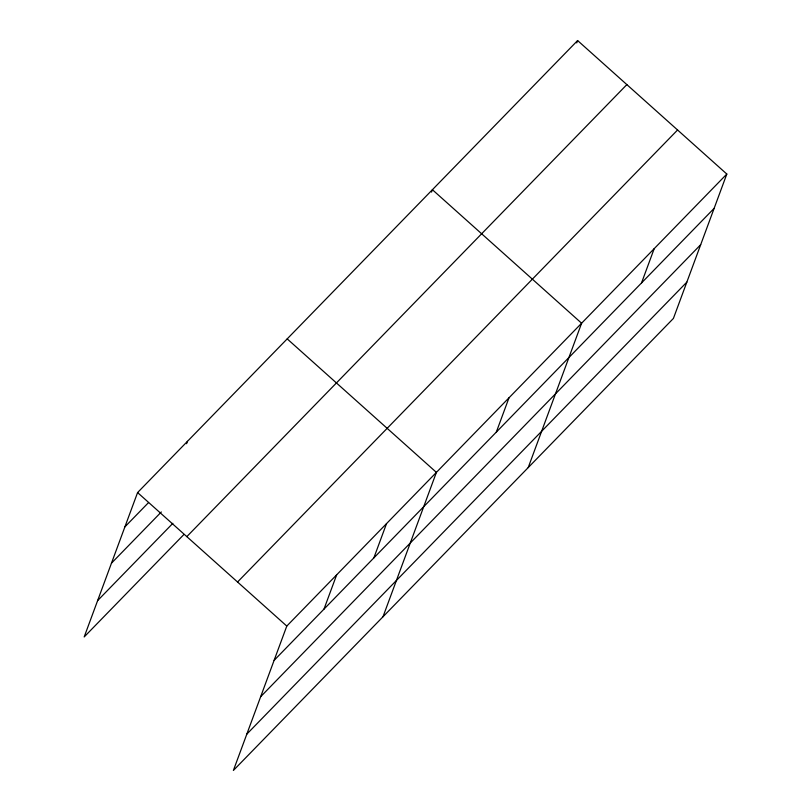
<?xml version="1.0" encoding="UTF-8"?>
<svg xmlns="http://www.w3.org/2000/svg" width="811" height="811" viewBox="0 0 811 811"><rect width="100%" height="100%" fill="white"/><g stroke="black" fill="none" stroke-linecap="round" stroke-linejoin="round"><path stroke-width="1.22" d="M726.818 174.051L286.79 626.072L233.386 770.45L673.414 318.429L726.818 174.051L577.614 40.55L137.586 492.571L84.182 636.949L183.915 534.49M186.581 443.708L187.453 441.346M431.533 192.085L432.405 189.713L581.609 323.224L528.204 467.592M323.974 609.142L336.666 574.847M373.851 557.907L386.533 523.612M576.743 42.912L577.614 40.55M382.995 616.765L436.399 472.387L287.195 338.886M496.322 432.101L509.004 397.806M641.531 282.927L654.213 248.632M124.894 526.866L148.525 502.597M111.462 563.189L161.328 511.964M97.614 600.616L172.855 523.328M186.824 536.629L626.852 84.608M237.552 582.014L677.58 129.993M274.108 660.367L714.136 208.346M260.666 696.7L700.694 244.679M246.828 734.127L686.856 282.106M137.586 492.571L286.79 626.072"/></g></svg>
